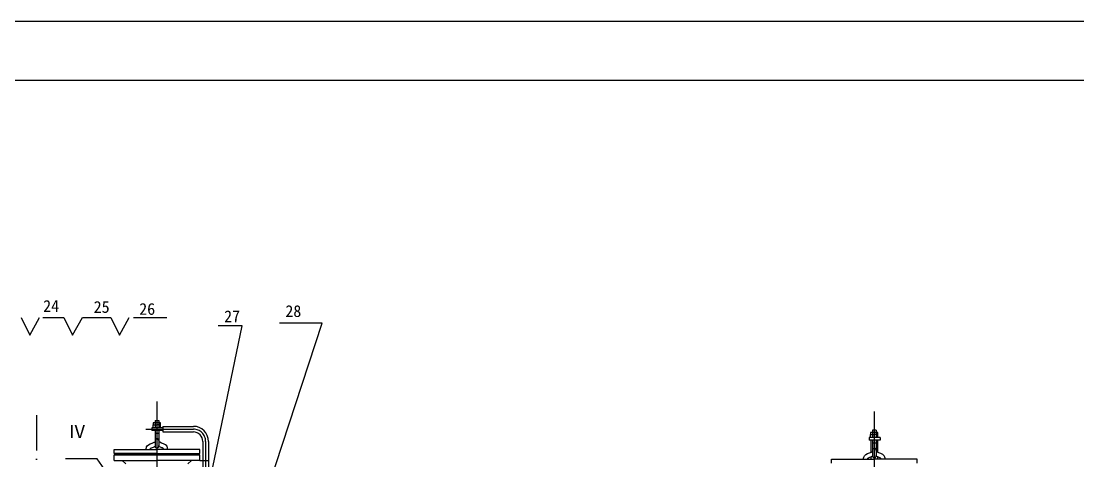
# Model space of a CAD drawing. Header units: millimetres. Extents: x -529 to 700, y -1082 to -202.
# Drawn here: x -68.5 to 290.3, y -351.4 to -202.1 of the extents above; entities that cross this region are included whole.
import ezdxf

# ---------------------------------------------------------------- set-up
doc = ezdxf.new("R2010")
doc.units = ezdxf.units.MM
for name, pattern in [('ACAD_ISO12W100', [21, 12, -3, 0, -3, 0, -3]), ('CENTER', [50.8, 31.75, -6.35, 6.35, -6.35]), ('CENTER2', [28.575, 19.05, -3.175, 3.175, -3.175])]:
    doc.linetypes.add(name, pattern=pattern)
doc.layers.get('0').update_dxf_attribs({"lineweight": 30})
for name, color, linetype in [('Defpoints1', 7, 'Continuous'), ('中心线', 10, 'CENTER'), ('双点画线', 50, 'ACAD_ISO12W100'), ('标注线', 90, 'Continuous')]:
    doc.layers.add(name, color=color, linetype=linetype)
doc.dimstyles.new('ISO-25', dxfattribs={"dimtxt": 2.5, "dimasz": 2.5, "dimexe": 1.25, "dimexo": 0.625, "dimtad": 1, "dimdsep": 46, "dimtxsty": 'Standard', "dimcen": 2.5, "dimadec": 0, "dimazin": 0, "dimtfac": 1, "dimtmove": 0, "dimatfit": 3, "dimfxl": 0, "dimarcsym": 0})
doc.dimstyles.new('副本 ISO-25', dxfattribs={"dimtxt": 3, "dimasz": 3, "dimexe": 1.25, "dimexo": 0.625, "dimtad": 1, "dimdec": 0, "dimdsep": 46, "dimtxsty": 'Standard', "dimcen": 2.5, "dimclrd": 3, "dimclre": 3, "dimadec": 0, "dimazin": 0, "dimtm": 1e-09, "dimtfac": 1, "dimtdec": 0, "dimtmove": 0, "dimatfit": 3, "dimfxl": 0, "dimlwd": 25, "dimlwe": 25, "dimarcsym": 0})

msp = doc.modelspace()

# ---------------------------------------------------------------- linework, layer by layer
at = {"lineweight": 30}
for p, q in [((-508.627, -222.14), (680.373, -222.14)), ((-23.076, -337.667), (-23.076, -340.16)), ((-21.801, -337.667), (-21.801, -340.16)), ((-23.076, -341.088), (-23.076, -346.505)), ((-21.801, -341.088), (-21.801, -346.505)), ((220.003, -344.398), (220.003, -348.465)), ((220.496, -340.978), (220.496, -343.47)), ((221.771, -340.978), (220.496, -340.978)), ((220.496, -344.398), (220.496, -349.815)), ((221.771, -340.978), (221.771, -343.47)), ((221.771, -344.398), (221.771, -349.815)), ((222.264, -344.398), (222.264, -348.465)), ((-6.855, -344.769), (-6.855, -356.409)), ((-4.942, -344.769), (-4.942, -356.409)), ((220.003, -350.009), (220.003, -350.789)), ((222.264, -350.009), (222.264, -350.789))]:
    msp.add_line(p, q, dxfattribs=at)
at = {"linetype": 'Continuous', "lineweight": 30}
for p, q in [((-20.387, -340.16), (-24.197, -340.16)), ((-24.197, -340.16), (-24.197, -341.088)), ((-23.685, -338.479), (-23.692, -339.166)), ((-23.692, -340.16), (-23.692, -339.166)), ((-23.692, -339.166), (-22.438, -339.166)), ((-21.185, -338.479), (-23.685, -338.479)), ((-23.076, -337.667), (-21.801, -337.667)), ((-21.185, -339.166), (-22.438, -339.166)), ((-21.185, -339.166), (-21.185, -338.479)), ((-21.185, -340.16), (-21.185, -339.166)), ((-20.387, -339.667), (-20.387, -341.58)), ((-20.387, -341.088), (-24.197, -341.088)), ((-23.076, -342.012), (-21.801, -342.012)), ((223.185, -343.47), (219.375, -343.47)), ((219.375, -343.47), (219.375, -344.398)), ((223.185, -344.398), (219.375, -344.398)), ((219.886, -341.79), (219.88, -342.477)), ((219.88, -343.47), (219.88, -342.477)), ((219.88, -342.477), (221.134, -342.477)), ((222.387, -341.79), (219.886, -341.79)), ((222.387, -342.477), (221.134, -342.477)), ((222.387, -342.477), (222.387, -341.79)), ((222.387, -343.47), (222.387, -342.477)), ((223.185, -343.47), (223.185, -344.398)), ((-36.986, -347.479), (-22.438, -347.479)), ((-36.986, -348.914), (-36.986, -347.479)), ((-7.891, -347.479), (-22.438, -347.479)), ((-7.891, -348.914), (-7.891, -347.479)), ((220.496, -345.323), (221.771, -345.323)), ((-22.438, -348.914), (-36.986, -348.914)), ((-36.986, -349.312), (-22.438, -349.312)), ((-22.438, -349.312), (-36.986, -349.312)), ((-36.986, -351.225), (-36.986, -349.312)), ((-36.986, -351.225), (-22.438, -351.225)), ((-34.208, -348.914), (-34.021, -349.113)), ((-34.196, -349.333), (-34.021, -349.113)), ((-33, -352.421), (-34.196, -351.225)), ((-34.021, -349.113), (-19.435, -349.113)), ((-10.856, -349.113), (-25.442, -349.113)), ((-22.438, -348.914), (-7.891, -348.914)), ((-7.891, -349.312), (-22.438, -349.312)), ((-22.438, -349.312), (-7.891, -349.312)), ((-7.891, -351.225), (-22.438, -351.225)), ((-11.877, -352.421), (-10.681, -351.225)), ((-10.668, -348.914), (-10.856, -349.113)), ((-10.681, -349.333), (-10.856, -349.113)), ((-7.891, -351.225), (-7.891, -349.312)), ((-7.891, -351.225), (-4.942, -351.225)), ((206.586, -350.789), (221.134, -350.789)), ((206.586, -352.224), (206.586, -350.789)), ((235.681, -350.789), (221.134, -350.789)), ((235.681, -352.224), (235.681, -350.789))]:
    msp.add_line(p, q, dxfattribs=at)
at = {"linetype": 'ByBlock', "lineweight": 30}
for p, q in [((-20.387, -339.667), (-10.043, -339.667)), ((-20.387, -341.58), (-10.043, -341.58))]:
    msp.add_line(p, q, dxfattribs=at)
at = {"linetype": 'CENTER', "lineweight": 30}
msp.add_line((-5.898, -344.769), (-5.898, -356.409), dxfattribs=at)
at = {"linetype": 'Continuous', "lineweight": 30}
for centre, radius, start, end in [((-10.043, -344.769), 5.102, 0, 90), ((-22.441, -344.484), 0.642, 357.20423, 171.5858), ((-10.043, -344.769), 3.188, 0, 90), ((-22.438, -346.355), 0.655, 193.21676, 13.21676), ((221.13, -347.795), 0.642, 357.20423, 171.5858), ((221.134, -349.666), 0.655, 193.21676, 13.21676)]:
    msp.add_arc(centre, radius, start, end, dxfattribs=at)
at = {"linetype": 'CENTER', "lineweight": 30}
msp.add_arc((-10.043, -344.769), 4.145, 0, 90, dxfattribs=at)
at = {"linetype": 'Continuous', "lineweight": 30}
for points, knots in [([(-26.164, -347.479), (-26.073, -347.064), (-25.781, -345.728), (-24.074, -345.454), (-23.187, -344.966), (-23.076, -344.921)], [0, 0, 0, 0, 3.026088, 9.750691, 10.6642479, 10.6642479, 10.6642479, 10.6642479]), ([(-24.693, -347.479), (-24.667, -347.376), (-24.643, -347.294), (-24.607, -347.192), (-24.593, -347.164), (-24.588, -347.154)], [0.8388202, 0.8388202, 0.8388202, 0.8388202, 1.8164404, 1.8164404, 2.6061952, 2.6061952, 2.6061952, 2.6061952]), ([(-24.588, -347.154), (-24.583, -347.149), (-24.573, -347.14), (-24.518, -347.098), (-24.442, -347.051), (-24.219, -346.945), (-24.074, -346.886), (-23.736, -346.759), (-23.545, -346.691), (-23.263, -346.582), (-23.187, -346.552), (-23.099, -346.515), (-23.087, -346.51), (-23.076, -346.505)], [3.7527765, 3.7527765, 3.7527765, 3.7527765, 4.3792176, 4.3792176, 5.7740401, 5.7740401, 7.1688626, 7.1688626, 8.5636851, 8.5636851, 9.0583512, 9.0583512, 9.1301624, 9.1301624, 9.1301624, 9.1301624]), ([(-18.713, -347.479), (-18.804, -347.064), (-19.096, -345.728), (-20.803, -345.454), (-21.689, -344.966), (-21.801, -344.921)], [0, 0, 0, 0, 3.026088, 9.750691, 10.6642479, 10.6642479, 10.6642479, 10.6642479]), ([(-20.289, -347.154), (-20.293, -347.149), (-20.303, -347.14), (-20.359, -347.098), (-20.435, -347.051), (-20.658, -346.945), (-20.803, -346.886), (-21.14, -346.759), (-21.332, -346.691), (-21.614, -346.582), (-21.689, -346.552), (-21.778, -346.515), (-21.789, -346.51), (-21.801, -346.505)], [3.7527765, 3.7527765, 3.7527765, 3.7527765, 4.3792176, 4.3792176, 5.7740401, 5.7740401, 7.1688626, 7.1688626, 8.5636851, 8.5636851, 9.0583512, 9.0583512, 9.1301624, 9.1301624, 9.1301624, 9.1301624]), ([(-20.184, -347.479), (-20.21, -347.376), (-20.234, -347.294), (-20.27, -347.192), (-20.283, -347.164), (-20.289, -347.154)], [0.8388202, 0.8388202, 0.8388202, 0.8388202, 1.8164404, 1.8164404, 2.6061952, 2.6061952, 2.6061952, 2.6061952]), ([(217.408, -350.789), (217.499, -350.375), (217.791, -349.038), (219.498, -348.764), (220.384, -348.277), (220.496, -348.232)], [0, 0, 0, 0, 3.026088, 9.750691, 10.6642479, 10.6642479, 10.6642479, 10.6642479]), ([(218.879, -350.789), (218.905, -350.687), (218.929, -350.604), (218.965, -350.502), (218.979, -350.474), (218.984, -350.464)], [0.8388202, 0.8388202, 0.8388202, 0.8388202, 1.8164404, 1.8164404, 2.6061952, 2.6061952, 2.6061952, 2.6061952]), ([(218.984, -350.464), (218.989, -350.46), (218.998, -350.451), (219.054, -350.409), (219.13, -350.362), (219.353, -350.256), (219.498, -350.197), (219.836, -350.07), (220.027, -350.002), (220.309, -349.892), (220.384, -349.862), (220.473, -349.825), (220.485, -349.82), (220.496, -349.815)], [3.7527765, 3.7527765, 3.7527765, 3.7527765, 4.3792176, 4.3792176, 5.7740401, 5.7740401, 7.1688626, 7.1688626, 8.5636851, 8.5636851, 9.0583512, 9.0583512, 9.1301624, 9.1301624, 9.1301624, 9.1301624]), ([(224.859, -350.789), (224.768, -350.375), (224.476, -349.038), (222.769, -348.764), (221.883, -348.277), (221.771, -348.232)], [0, 0, 0, 0, 3.026088, 9.750691, 10.6642479, 10.6642479, 10.6642479, 10.6642479]), ([(223.283, -350.464), (223.279, -350.46), (223.269, -350.451), (223.213, -350.409), (223.137, -350.362), (222.914, -350.256), (222.769, -350.197), (222.432, -350.07), (222.24, -350.002), (221.958, -349.892), (221.883, -349.862), (221.794, -349.825), (221.783, -349.82), (221.771, -349.815)], [3.7527765, 3.7527765, 3.7527765, 3.7527765, 4.3792176, 4.3792176, 5.7740401, 5.7740401, 7.1688626, 7.1688626, 8.5636851, 8.5636851, 9.0583512, 9.0583512, 9.1301624, 9.1301624, 9.1301624, 9.1301624]), ([(223.388, -350.789), (223.362, -350.687), (223.338, -350.604), (223.302, -350.502), (223.288, -350.474), (223.283, -350.464)], [0.8388202, 0.8388202, 0.8388202, 0.8388202, 1.8164404, 1.8164404, 2.6061952, 2.6061952, 2.6061952, 2.6061952])]:
    msp.add_open_spline(points, degree=3, knots=knots, dxfattribs=at)
at = {"layer": 'Defpoints1', "lineweight": -3}
msp.add_line((-528.627, -202.14), (700.373, -202.14), dxfattribs=at)
at = {"layer": '中心线', "color": 1, "linetype": 'CENTER'}
for p, q in [((-22.438, -331.279), (-22.438, -377.102)), ((221.163, -342.144), (221.163, -522.664))]:
    msp.add_line(p, q, dxfattribs=at)
at = {"layer": '中心线', "linetype": 'CENTER2'}
for p, q in [((-22.438, -331.279), (-22.438, -347.479)), ((221.134, -334.59), (221.134, -350.789))]:
    msp.add_line(p, q, dxfattribs=at)
at = {"layer": '中心线', "linetype": 'CENTER'}
msp.add_line((-26.193, -340.624), (-10.043, -340.624), dxfattribs=at)
at = {"layer": '双点画线'}
msp.add_line((-63.345, -335.839), (-63.345, -514.144), dxfattribs=at)
at = {"layer": '标注线'}
for p, q in [((-68.528, -302.759), (-65.57, -308.671)), ((-65.57, -308.671), (-62.241, -302.759)), ((-61.132, -302.759), (-54.007, -302.759)), ((-54.007, -302.759), (-51.049, -308.671)), ((-51.049, -308.671), (-47.72, -302.759)), ((-47.72, -302.759), (-38.105, -302.759)), ((-38.105, -302.759), (-35.146, -308.671)), ((-35.146, -308.671), (-31.818, -302.759)), ((-30.339, -302.759), (-19.083, -302.759)), ((6.536, -305.604), (-1.577, -305.604))]:
    msp.add_line(p, q, dxfattribs=at)

# ---------------------------------------------------------------- texts
at = {"color": 0, "lineweight": 30, "insert": (-52.59, -339.155), "char_height": 4.5, "width": 29.74758, "attachment_point": 1}
msp.add_mtext('{\\fSimSun|b0|i0|c134|p54;Ⅳ}', dxfattribs=at)
at = {"layer": '标注线', "char_height": 3.9856, "attachment_point": 1}
for s, insert, width in [('24', (-61.046, -296.823), 6.386), ('25', (-43.905, -297.159), 5.37768), ('26', (-28.444, -297.83), 6.386), ('27', (0.385, -300.34), 5.37768), ('28', (21.181, -298.567), 5.37768)]:
    msp.add_mtext(s, dxfattribs=dict(at, insert=insert, width=width))

# ---------------------------------------------------------------- leaders
at = {"layer": '标注线'}
for points, dimstyle in [([(8.764, -380.667), (33.646, -304.662), (19.165, -304.662)], '副本 ISO-25'), ([(-5.13, -361.863), (6.536, -305.604)], '副本 ISO-25'), ([(-37.97, -357.457), (-42.701, -350.684), (-53.506, -350.684)], 'ISO-25')]:
    msp.add_leader(points, dimstyle=dimstyle, override={"dimgap": 0.625, "dimtad": 0}, dxfattribs=at)

doc.saveas('drawing.dxf')
